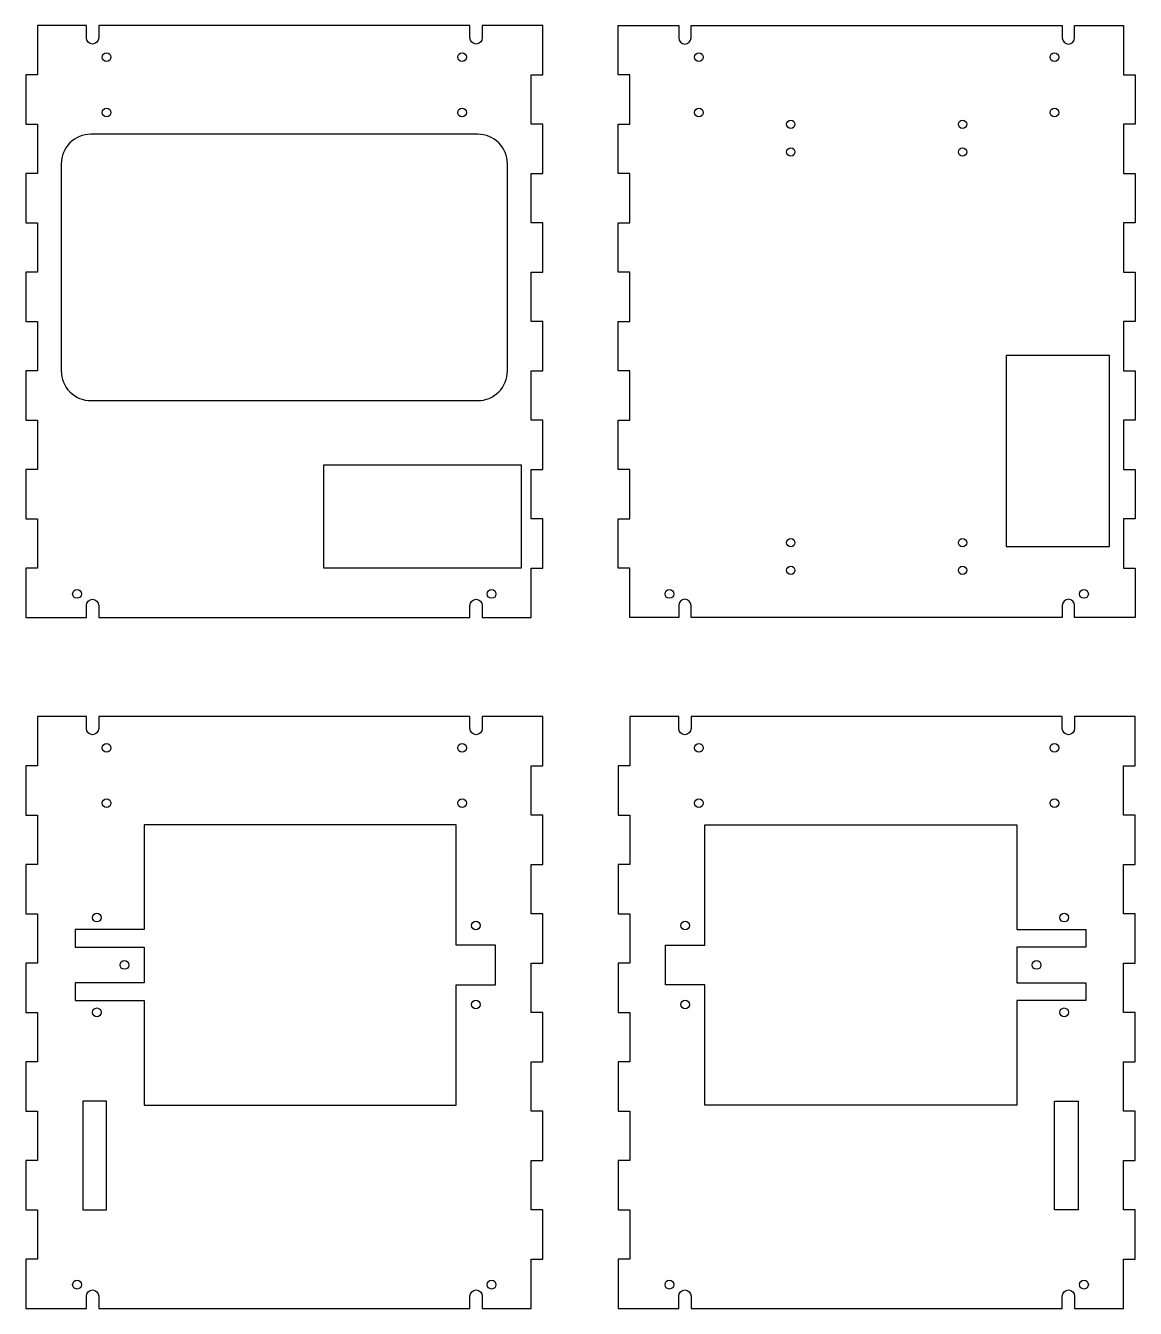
# Model space of a CAD drawing. Extents: x 494 to 1056, y -150 to 500.
import ezdxf

# ---------------------------------------------------------------- set-up
doc = ezdxf.new("R2010")
doc.units = 0
doc.layers.get('0').update_dxf_attribs({"linetype": 'continuous'})

# ---------------------------------------------------------------- blocks, each defined once
blk = doc.blocks.new('FACEBINDER')
at = {"color": 0}
for points in [[(500, 500), (500, 475), (494, 475), (494, 450), (500, 450), (500, 425), (494, 425), (494, 400), (500, 400), (500, 375), (494, 375), (494, 350), (500, 350), (500, 325), (494, 325), (494, 300), (500, 300), (500, 275), (494, 275), (494, 250), (500, 250), (500, 225), (494, 225), (494, 200), (524.8, 200), (524.8, 206.2, -1), (531, 206.2), (531, 200), (719, 200), (719, 206.2, -1), (725.2, 206.2), (725.2, 200), (750, 200), (750, 225), (756, 225), (756, 250), (750, 250), (750, 275), (756, 275), (756, 300), (750, 300), (750, 325), (756, 325), (756, 350), (750, 350), (750, 375), (756, 375), (756, 400), (750, 400), (750, 425), (756, 425), (756, 450), (750, 450), (750, 475), (756, 475), (756, 500), (725.2, 500), (725.2, 493.8, -1), (719, 493.8), (719, 500), (531, 500), (531, 493.8, -1), (524.8, 493.8), (524.8, 500)], [(1050, 500), (1050, 475), (1056, 475), (1056, 450), (1050, 450), (1050, 425), (1056, 425), (1056, 400), (1050, 400), (1050, 375), (1056, 375), (1056, 350), (1050, 350), (1050, 325), (1056, 325), (1056, 300), (1050, 300), (1050, 275), (1056, 275), (1056, 250), (1050, 250), (1050, 225), (1056, 225), (1056, 200), (1025.2, 200), (1025.2, 206.2, 1), (1019, 206.2), (1019, 200), (831, 200), (831, 206.2, 1), (824.8, 206.2), (824.8, 200), (800, 200), (800, 225), (794, 225), (794, 250), (800, 250), (800, 275), (794, 275), (794, 300), (800, 300), (800, 325), (794, 325), (794, 350), (800, 350), (800, 375), (794, 375), (794, 400), (800, 400), (800, 425), (794, 425), (794, 450), (800, 450), (800, 475), (794, 475), (794, 500), (824.8, 500), (824.8, 493.8, 1), (831, 493.8), (831, 500), (1019, 500), (1019, 493.8, 1), (1025.2, 493.8), (1025.2, 500)], [(723, 310, 0.414214), (738, 325), (738, 430, 0.414214), (723, 445), (527, 445, 0.414214), (512, 430), (512, 325, 0.414214), (527, 310)], [(500, 150), (500, 125), (494, 125), (494, 100), (500, 100), (500, 75), (494, 75), (494, 50), (500, 50), (500, 25), (494, 25), (494, 0), (500, 0), (500, -25), (494, -25), (494, -50), (500, -50), (500, -75), (494, -75), (494, -100), (500, -100), (500, -125), (494, -125), (494, -150), (524.8, -150), (524.8, -143.8, -1), (531, -143.8), (531, -150), (719, -150), (719, -143.8, -1), (725.2, -143.8), (725.2, -150), (750, -150), (750, -125), (756, -125), (756, -100), (750, -100), (750, -75), (756, -75), (756, -50), (750, -50), (750, -25), (756, -25), (756, 0), (750, 0), (750, 25), (756, 25), (756, 50), (750, 50), (750, 75), (756, 75), (756, 100), (750, 100), (750, 125), (756, 125), (756, 150), (725.2, 150), (725.2, 143.8, -1), (719, 143.8), (719, 150), (531, 150), (531, 143.8, -1), (524.8, 143.8), (524.8, 150)], [(800, 150), (800, 125), (794, 125), (794, 100), (800, 100), (800, 75), (794, 75), (794, 50), (800, 50), (800, 25), (794, 25), (794, 0), (800, 0), (800, -25), (794, -25), (794, -50), (800, -50), (800, -75), (794, -75), (794, -100), (800, -100), (800, -125), (794, -125), (794, -150), (824.8, -150), (824.8, -143.8, -1), (831, -143.8), (831, -150), (1019, -150), (1019, -143.8, -1), (1025.2, -143.8), (1025.2, -150), (1050, -150), (1050, -125), (1056, -125), (1056, -100), (1050, -100), (1050, -75), (1056, -75), (1056, -50), (1050, -50), (1050, -25), (1056, -25), (1056, 0), (1050, 0), (1050, 25), (1056, 25), (1056, 50), (1050, 50), (1050, 75), (1056, 75), (1056, 100), (1050, 100), (1050, 125), (1056, 125), (1056, 150), (1025.2, 150), (1025.2, 143.8, -1), (1019, 143.8), (1019, 150), (831, 150), (831, 143.8, -1), (824.8, 143.8), (824.8, 150)]]:
    blk.add_lwpolyline(points, format="xyb", close=True, dxfattribs=at)
for points in [[(1042.93, 332.91), (990.61, 332.91), (990.61, 236.08), (1042.93, 236.08)], [(745, 277.5), (745, 225), (645, 225), (645, 277.5)], [(554, 42), (519, 42), (519, 33), (554, 33), (554, 15), (519, 15), (519, 6), (554, 6), (554, -47), (712, -47), (712, 14), (732, 14), (732, 34), (712, 34), (712, 95), (554, 95)], [(1031, 42), (1031, 33), (996, 33), (996, 15), (1031, 15), (1031, 6), (996, 6), (996, -47), (838, -47), (838, 14), (818, 14), (818, 34), (838, 34), (838, 95), (996, 95), (996, 42)], [(535, -100), (535, -45), (523, -45), (523, -100)], [(1027, -45), (1027, -100), (1015, -100), (1015, -45)]]:
    blk.add_lwpolyline(points, close=True, dxfattribs=at)
for centre, radius in [((535, 484, -44), 2.2), ((715, 484, -44), 2.2), ((835, 484, -44), 2.2), ((1015, 484, -44), 2.2), ((535, 456, -44), 2.2), ((715, 456, -44), 2.2), ((835, 456, -44), 2.2), ((1015, 456, -44), 2.2), ((881.5, 450, -44), 2.1), ((968.5, 450, -44), 2.1), ((881.5, 436, -44), 2.1), ((968.5, 436, -44), 2.1), ((881.5, 238, -44), 2.1), ((968.5, 238, -44), 2.1), ((881.5, 224, -44), 2.1), ((968.5, 224, -44), 2.1), ((520, 212, -44), 2.2), ((730, 212, -44), 2.2), ((820, 212, -44), 2.2), ((1030, 212, -44), 2.2), ((535, 134, -44), 2.2), ((715, 134, -44), 2.2), ((835, 134, -44), 2.2), ((1015, 134, -44), 2.2), ((535, 106, -44), 2.2), ((715, 106, -44), 2.2), ((835, 106, -44), 2.2), ((1015, 106, -44), 2.2), ((530, 48, -44), 2.2), ((722, 44, -44), 2.2), ((828, 44, -44), 2.2), ((1020, 48, -44), 2.2), ((544, 24, -44), 2.2), ((1006, 24, -44), 2.2), ((530, 0, -44), 2.2), ((722, 4, -44), 2.2), ((828, 4, -44), 2.2), ((1020, 0, -44), 2.2), ((520, -138, -44), 2.2), ((730, -138, -44), 2.2), ((820, -138, -44), 2.2), ((1030, -138, -44), 2.2)]:
    blk.add_circle(centre, radius, dxfattribs=at)

msp = doc.modelspace()

# ---------------------------------------------------------------- block references
msp.add_blockref('FACEBINDER', (0, 0))

doc.saveas('drawing.dxf')
